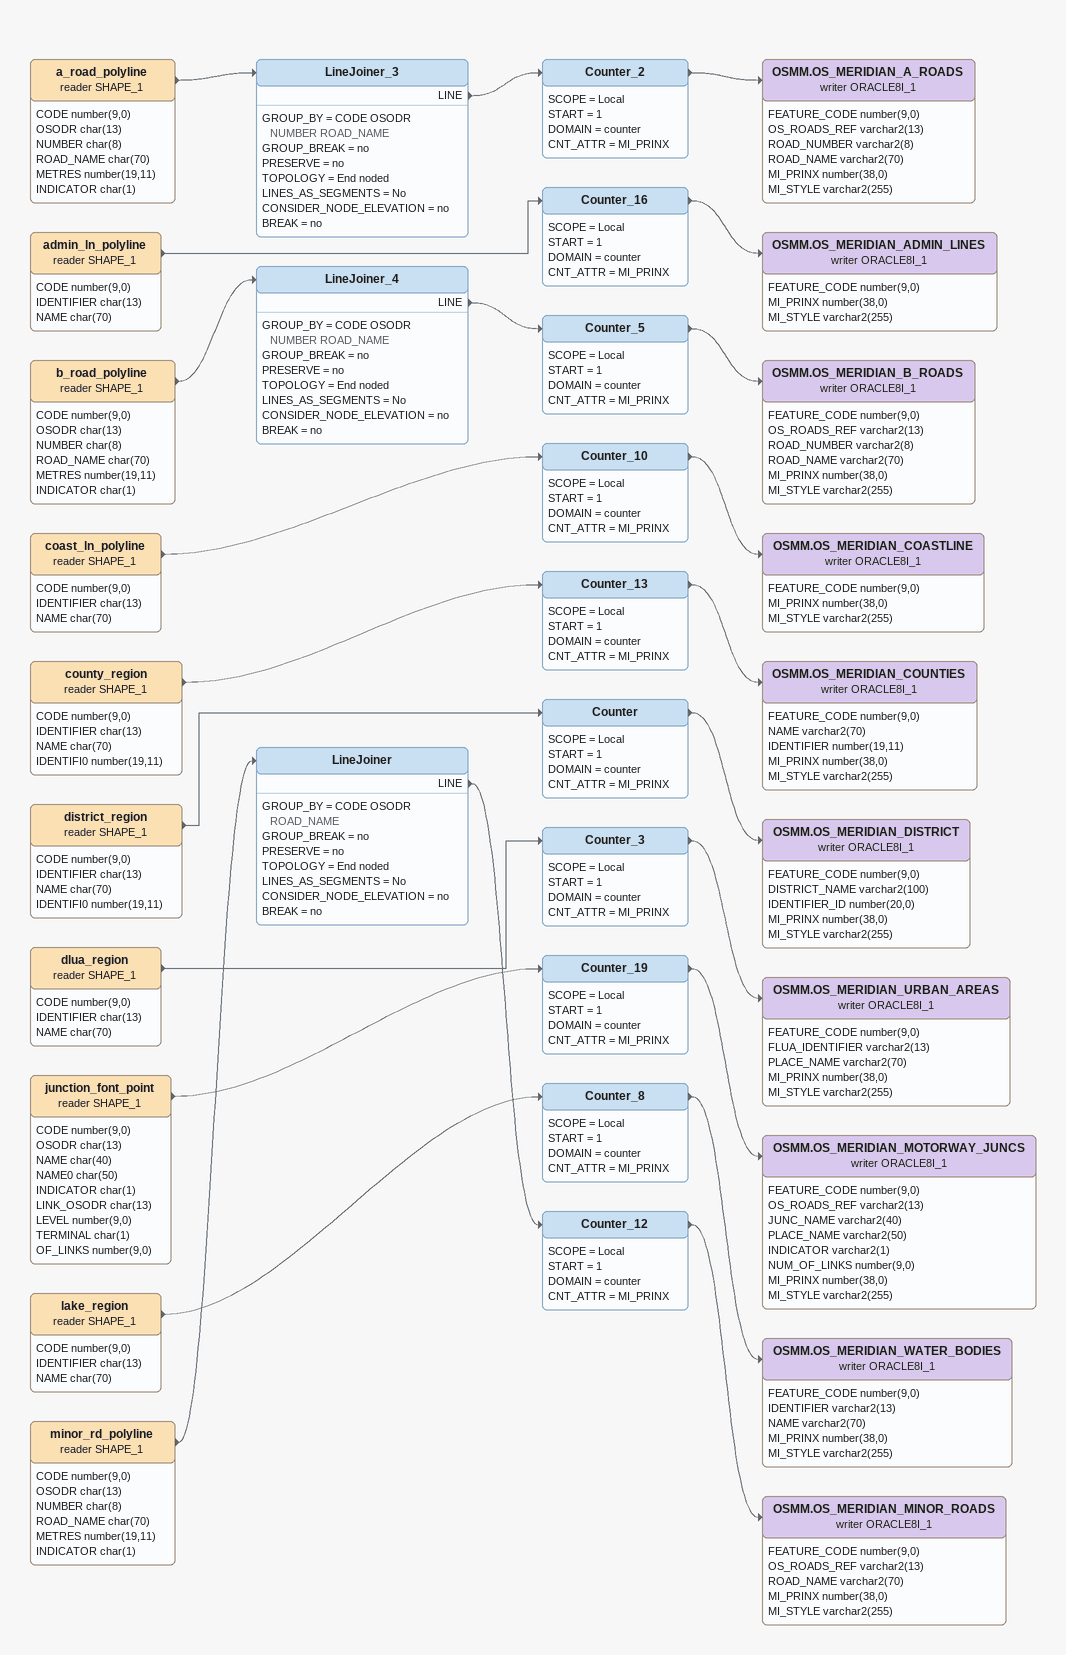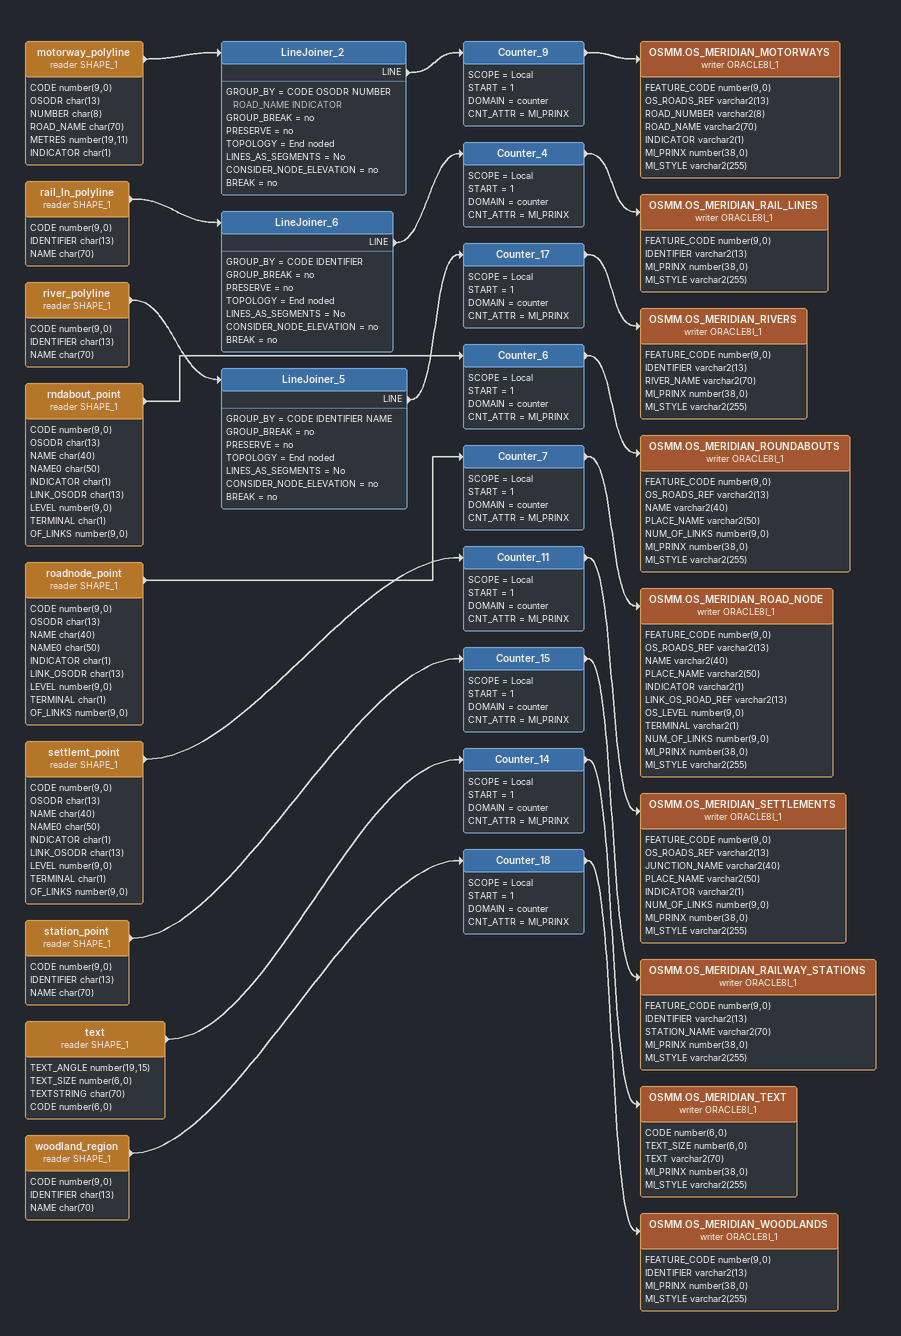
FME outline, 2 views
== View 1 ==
a_road_polyline (reader SHAPE_1)
    attributes: CODE number(9,0), OSODR char(13), NUMBER char(8), ROAD_NAME char(70), METRES number(19,11), INDICATOR char(1)
    -> LineJoiner_3
LineJoiner_3
    GROUP_BY = CODE OSODR NUMBER ROAD_NAME
    GROUP_BREAK = no
    PRESERVE = no
    TOPOLOGY = End noded
    LINES_AS_SEGMENTS = No
    CONSIDER_NODE_ELEVATION = no
    BREAK = no
    LINE -> Counter_2
Counter_2
    SCOPE = Local
    START = 1
    DOMAIN = counter
    CNT_ATTR = MI_PRINX
    -> OSMM.OS_MERIDIAN_A_ROADS (writer ORACLE8I_1)
OSMM.OS_MERIDIAN_A_ROADS (writer ORACLE8I_1)
    attributes: FEATURE_CODE number(9,0), OS_ROADS_REF varchar2(13), ROAD_NUMBER varchar2(8), ROAD_NAME varchar2(70), MI_PRINX number(38,0), MI_STYLE varchar2(255)
admin_ln_polyline (reader SHAPE_1)
    attributes: CODE number(9,0), IDENTIFIER char(13), NAME char(70)
    -> Counter_16
Counter_16
    SCOPE = Local
    START = 1
    DOMAIN = counter
    CNT_ATTR = MI_PRINX
    -> OSMM.OS_MERIDIAN_ADMIN_LINES (writer ORACLE8I_1)
OSMM.OS_MERIDIAN_ADMIN_LINES (writer ORACLE8I_1)
    attributes: FEATURE_CODE number(9,0), MI_PRINX number(38,0), MI_STYLE varchar2(255)
b_road_polyline (reader SHAPE_1)
    attributes: CODE number(9,0), OSODR char(13), NUMBER char(8), ROAD_NAME char(70), METRES number(19,11), INDICATOR char(1)
    -> LineJoiner_4
LineJoiner_4
    GROUP_BY = CODE OSODR NUMBER ROAD_NAME
    GROUP_BREAK = no
    PRESERVE = no
    TOPOLOGY = End noded
    LINES_AS_SEGMENTS = No
    CONSIDER_NODE_ELEVATION = no
    BREAK = no
    LINE -> Counter_5
Counter_5
    SCOPE = Local
    START = 1
    DOMAIN = counter
    CNT_ATTR = MI_PRINX
    -> OSMM.OS_MERIDIAN_B_ROADS (writer ORACLE8I_1)
OSMM.OS_MERIDIAN_B_ROADS (writer ORACLE8I_1)
    attributes: FEATURE_CODE number(9,0), OS_ROADS_REF varchar2(13), ROAD_NUMBER varchar2(8), ROAD_NAME varchar2(70), MI_PRINX number(38,0), MI_STYLE varchar2(255)
coast_ln_polyline (reader SHAPE_1)
    attributes: CODE number(9,0), IDENTIFIER char(13), NAME char(70)
    -> Counter_10
Counter_10
    SCOPE = Local
    START = 1
    DOMAIN = counter
    CNT_ATTR = MI_PRINX
    -> OSMM.OS_MERIDIAN_COASTLINE (writer ORACLE8I_1)
OSMM.OS_MERIDIAN_COASTLINE (writer ORACLE8I_1)
    attributes: FEATURE_CODE number(9,0), MI_PRINX number(38,0), MI_STYLE varchar2(255)
county_region (reader SHAPE_1)
    attributes: CODE number(9,0), IDENTIFIER char(13), NAME char(70), IDENTIFI0 number(19,11)
    -> Counter_13
Counter_13
    SCOPE = Local
    START = 1
    DOMAIN = counter
    CNT_ATTR = MI_PRINX
    -> OSMM.OS_MERIDIAN_COUNTIES (writer ORACLE8I_1)
OSMM.OS_MERIDIAN_COUNTIES (writer ORACLE8I_1)
    attributes: FEATURE_CODE number(9,0), NAME varchar2(70), IDENTIFIER number(19,11), MI_PRINX number(38,0), MI_STYLE varchar2(255)
district_region (reader SHAPE_1)
    attributes: CODE number(9,0), IDENTIFIER char(13), NAME char(70), IDENTIFI0 number(19,11)
    -> Counter
Counter
    SCOPE = Local
    START = 1
    DOMAIN = counter
    CNT_ATTR = MI_PRINX
    -> OSMM.OS_MERIDIAN_DISTRICT (writer ORACLE8I_1)
OSMM.OS_MERIDIAN_DISTRICT (writer ORACLE8I_1)
    attributes: FEATURE_CODE number(9,0), DISTRICT_NAME varchar2(100), IDENTIFIER_ID number(20,0), MI_PRINX number(38,0), MI_STYLE varchar2(255)
dlua_region (reader SHAPE_1)
    attributes: CODE number(9,0), IDENTIFIER char(13), NAME char(70)
    -> Counter_3
Counter_3
    SCOPE = Local
    START = 1
    DOMAIN = counter
    CNT_ATTR = MI_PRINX
    -> OSMM.OS_MERIDIAN_URBAN_AREAS (writer ORACLE8I_1)
OSMM.OS_MERIDIAN_URBAN_AREAS (writer ORACLE8I_1)
    attributes: FEATURE_CODE number(9,0), FLUA_IDENTIFIER varchar2(13), PLACE_NAME varchar2(70), MI_PRINX number(38,0), MI_STYLE varchar2(255)
junction_font_point (reader SHAPE_1)
    attributes: CODE number(9,0), OSODR char(13), NAME char(40), NAME0 char(50), INDICATOR char(1), LINK_OSODR char(13), LEVEL number(9,0), TERMINAL char(1), OF_LINKS number(9,0)
    -> Counter_19
Counter_19
    SCOPE = Local
    START = 1
    DOMAIN = counter
    CNT_ATTR = MI_PRINX
    -> OSMM.OS_MERIDIAN_MOTORWAY_JUNCS (writer ORACLE8I_1)
OSMM.OS_MERIDIAN_MOTORWAY_JUNCS (writer ORACLE8I_1)
    attributes: FEATURE_CODE number(9,0), OS_ROADS_REF varchar2(13), JUNC_NAME varchar2(40), PLACE_NAME varchar2(50), INDICATOR varchar2(1), NUM_OF_LINKS number(9,0), MI_PRINX number(38,0), MI_STYLE varchar2(255)
lake_region (reader SHAPE_1)
    attributes: CODE number(9,0), IDENTIFIER char(13), NAME char(70)
    -> Counter_8
Counter_8
    SCOPE = Local
    START = 1
    DOMAIN = counter
    CNT_ATTR = MI_PRINX
    -> OSMM.OS_MERIDIAN_WATER_BODIES (writer ORACLE8I_1)
OSMM.OS_MERIDIAN_WATER_BODIES (writer ORACLE8I_1)
    attributes: FEATURE_CODE number(9,0), IDENTIFIER varchar2(13), NAME varchar2(70), MI_PRINX number(38,0), MI_STYLE varchar2(255)
minor_rd_polyline (reader SHAPE_1)
    attributes: CODE number(9,0), OSODR char(13), NUMBER char(8), ROAD_NAME char(70), METRES number(19,11), INDICATOR char(1)
    -> LineJoiner
LineJoiner
    GROUP_BY = CODE OSODR ROAD_NAME
    GROUP_BREAK = no
    PRESERVE = no
    TOPOLOGY = End noded
    LINES_AS_SEGMENTS = No
    CONSIDER_NODE_ELEVATION = no
    BREAK = no
    LINE -> Counter_12
Counter_12
    SCOPE = Local
    START = 1
    DOMAIN = counter
    CNT_ATTR = MI_PRINX
    -> OSMM.OS_MERIDIAN_MINOR_ROADS (writer ORACLE8I_1)
OSMM.OS_MERIDIAN_MINOR_ROADS (writer ORACLE8I_1)
    attributes: FEATURE_CODE number(9,0), OS_ROADS_REF varchar2(13), ROAD_NAME varchar2(70), MI_PRINX number(38,0), MI_STYLE varchar2(255)

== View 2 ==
motorway_polyline (reader SHAPE_1)
    attributes: CODE number(9,0), OSODR char(13), NUMBER char(8), ROAD_NAME char(70), METRES number(19,11), INDICATOR char(1)
    -> LineJoiner_2
LineJoiner_2
    GROUP_BY = CODE OSODR NUMBER ROAD_NAME INDICATOR
    GROUP_BREAK = no
    PRESERVE = no
    TOPOLOGY = End noded
    LINES_AS_SEGMENTS = No
    CONSIDER_NODE_ELEVATION = no
    BREAK = no
    LINE -> Counter_9
Counter_9
    SCOPE = Local
    START = 1
    DOMAIN = counter
    CNT_ATTR = MI_PRINX
    -> OSMM.OS_MERIDIAN_MOTORWAYS (writer ORACLE8I_1)
OSMM.OS_MERIDIAN_MOTORWAYS (writer ORACLE8I_1)
    attributes: FEATURE_CODE number(9,0), OS_ROADS_REF varchar2(13), ROAD_NUMBER varchar2(8), ROAD_NAME varchar2(70), INDICATOR varchar2(1), MI_PRINX number(38,0), MI_STYLE varchar2(255)
rail_ln_polyline (reader SHAPE_1)
    attributes: CODE number(9,0), IDENTIFIER char(13), NAME char(70)
    -> LineJoiner_6
LineJoiner_6
    GROUP_BY = CODE IDENTIFIER
    GROUP_BREAK = no
    PRESERVE = no
    TOPOLOGY = End noded
    LINES_AS_SEGMENTS = No
    CONSIDER_NODE_ELEVATION = no
    BREAK = no
    LINE -> Counter_4
Counter_4
    SCOPE = Local
    START = 1
    DOMAIN = counter
    CNT_ATTR = MI_PRINX
    -> OSMM.OS_MERIDIAN_RAIL_LINES (writer ORACLE8I_1)
OSMM.OS_MERIDIAN_RAIL_LINES (writer ORACLE8I_1)
    attributes: FEATURE_CODE number(9,0), IDENTIFIER varchar2(13), MI_PRINX number(38,0), MI_STYLE varchar2(255)
river_polyline (reader SHAPE_1)
    attributes: CODE number(9,0), IDENTIFIER char(13), NAME char(70)
    -> LineJoiner_5
LineJoiner_5
    GROUP_BY = CODE IDENTIFIER NAME
    GROUP_BREAK = no
    PRESERVE = no
    TOPOLOGY = End noded
    LINES_AS_SEGMENTS = No
    CONSIDER_NODE_ELEVATION = no
    BREAK = no
    LINE -> Counter_17
Counter_17
    SCOPE = Local
    START = 1
    DOMAIN = counter
    CNT_ATTR = MI_PRINX
    -> OSMM.OS_MERIDIAN_RIVERS (writer ORACLE8I_1)
OSMM.OS_MERIDIAN_RIVERS (writer ORACLE8I_1)
    attributes: FEATURE_CODE number(9,0), IDENTIFIER varchar2(13), RIVER_NAME varchar2(70), MI_PRINX number(38,0), MI_STYLE varchar2(255)
rndabout_point (reader SHAPE_1)
    attributes: CODE number(9,0), OSODR char(13), NAME char(40), NAME0 char(50), INDICATOR char(1), LINK_OSODR char(13), LEVEL number(9,0), TERMINAL char(1), OF_LINKS number(9,0)
    -> Counter_6
Counter_6
    SCOPE = Local
    START = 1
    DOMAIN = counter
    CNT_ATTR = MI_PRINX
    -> OSMM.OS_MERIDIAN_ROUNDABOUTS (writer ORACLE8I_1)
OSMM.OS_MERIDIAN_ROUNDABOUTS (writer ORACLE8I_1)
    attributes: FEATURE_CODE number(9,0), OS_ROADS_REF varchar2(13), NAME varchar2(40), PLACE_NAME varchar2(50), NUM_OF_LINKS number(9,0), MI_PRINX number(38,0), MI_STYLE varchar2(255)
roadnode_point (reader SHAPE_1)
    attributes: CODE number(9,0), OSODR char(13), NAME char(40), NAME0 char(50), INDICATOR char(1), LINK_OSODR char(13), LEVEL number(9,0), TERMINAL char(1), OF_LINKS number(9,0)
    -> Counter_7
Counter_7
    SCOPE = Local
    START = 1
    DOMAIN = counter
    CNT_ATTR = MI_PRINX
    -> OSMM.OS_MERIDIAN_ROAD_NODE (writer ORACLE8I_1)
OSMM.OS_MERIDIAN_ROAD_NODE (writer ORACLE8I_1)
    attributes: FEATURE_CODE number(9,0), OS_ROADS_REF varchar2(13), NAME varchar2(40), PLACE_NAME varchar2(50), INDICATOR varchar2(1), LINK_OS_ROAD_REF varchar2(13), OS_LEVEL number(9,0), TERMINAL varchar2(1), NUM_OF_LINKS number(9,0), MI_PRINX number(38,0), MI_STYLE varchar2(255)
settlemt_point (reader SHAPE_1)
    attributes: CODE number(9,0), OSODR char(13), NAME char(40), NAME0 char(50), INDICATOR char(1), LINK_OSODR char(13), LEVEL number(9,0), TERMINAL char(1), OF_LINKS number(9,0)
    -> Counter_11
Counter_11
    SCOPE = Local
    START = 1
    DOMAIN = counter
    CNT_ATTR = MI_PRINX
    -> OSMM.OS_MERIDIAN_SETTLEMENTS (writer ORACLE8I_1)
OSMM.OS_MERIDIAN_SETTLEMENTS (writer ORACLE8I_1)
    attributes: FEATURE_CODE number(9,0), OS_ROADS_REF varchar2(13), JUNCTION_NAME varchar2(40), PLACE_NAME varchar2(50), INDICATOR varchar2(1), NUM_OF_LINKS number(9,0), MI_PRINX number(38,0), MI_STYLE varchar2(255)
station_point (reader SHAPE_1)
    attributes: CODE number(9,0), IDENTIFIER char(13), NAME char(70)
    -> Counter_15
Counter_15
    SCOPE = Local
    START = 1
    DOMAIN = counter
    CNT_ATTR = MI_PRINX
    -> OSMM.OS_MERIDIAN_RAILWAY_STATIONS (writer ORACLE8I_1)
OSMM.OS_MERIDIAN_RAILWAY_STATIONS (writer ORACLE8I_1)
    attributes: FEATURE_CODE number(9,0), IDENTIFIER varchar2(13), STATION_NAME varchar2(70), MI_PRINX number(38,0), MI_STYLE varchar2(255)
text (reader SHAPE_1)
    attributes: TEXT_ANGLE number(19,15), TEXT_SIZE number(6,0), TEXTSTRING char(70), CODE number(6,0)
    -> Counter_14
Counter_14
    SCOPE = Local
    START = 1
    DOMAIN = counter
    CNT_ATTR = MI_PRINX
    -> OSMM.OS_MERIDIAN_TEXT (writer ORACLE8I_1)
OSMM.OS_MERIDIAN_TEXT (writer ORACLE8I_1)
    attributes: CODE number(6,0), TEXT_SIZE number(6,0), TEXT varchar2(70), MI_PRINX number(38,0), MI_STYLE varchar2(255)
woodland_region (reader SHAPE_1)
    attributes: CODE number(9,0), IDENTIFIER char(13), NAME char(70)
    -> Counter_18
Counter_18
    SCOPE = Local
    START = 1
    DOMAIN = counter
    CNT_ATTR = MI_PRINX
    -> OSMM.OS_MERIDIAN_WOODLANDS (writer ORACLE8I_1)
OSMM.OS_MERIDIAN_WOODLANDS (writer ORACLE8I_1)
    attributes: FEATURE_CODE number(9,0), IDENTIFIER varchar2(13), MI_PRINX number(38,0), MI_STYLE varchar2(255)
